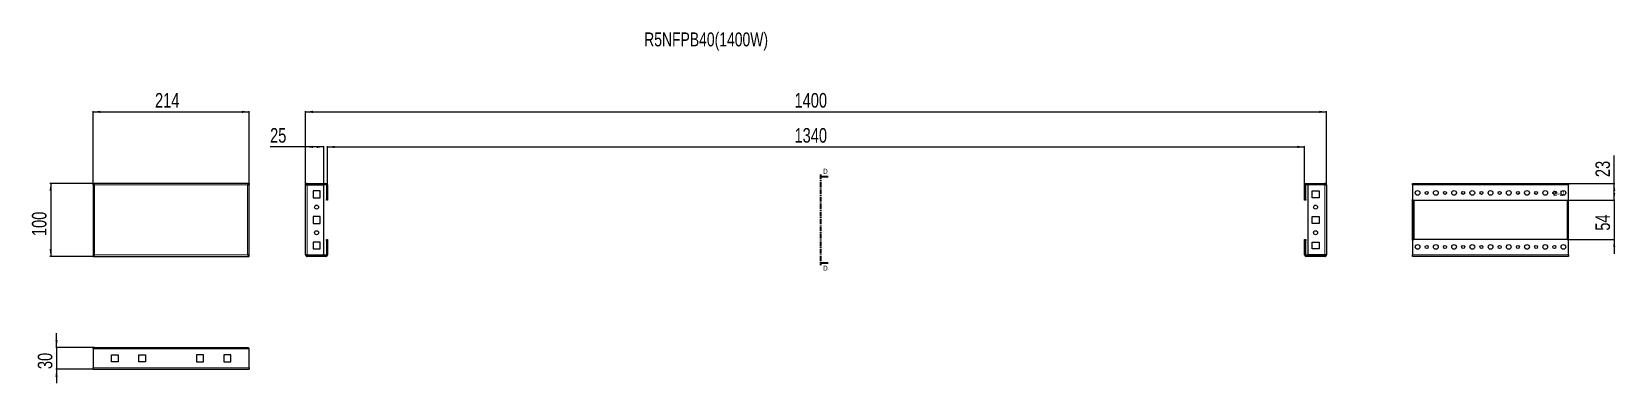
# Model space of a CAD drawing. Header units: millimetres. Extents: x -14 to 2158, y -1292 to 540.
# Drawn here: x -14 to 2158, y 59 to 540 of the extents above.
import ezdxf

# ---------------------------------------------------------------- set-up
doc = ezdxf.new("R2010")
doc.units = ezdxf.units.MM
doc.linetypes.add('CENTER', pattern=[10.16, 6.35, -1.27, 1.27, -1.27])
doc.layers.add('FORMAT', color=7, linetype='Continuous')
doc.styles.add('SLDTEXTSTYLE0', font='TXT', dxfattribs={"width": 0.75})
doc.dimstyles.new('SLDDIMSTYLE0', dxfattribs={"dimtxt": 20, "dimasz": 10, "dimexe": 0, "dimexo": 0.0625, "dimgap": 5, "dimtad": 2, "dimdec": 1, "dimrnd": 1e-09, "dimzin": 12, "dimdsep": 46, "dimtxsty": 'SLDTEXTSTYLE0', "dimsah": 1, "dimcen": 0.09, "dimadec": 0, "dimazin": 3, "dimtfac": 1, "dimtofl": 0, "dimtmove": 0, "dimatfit": 3, "dimfxl": 0, "dimfrac": 2, "dimtolj": 1, "dimtzin": 12, "dimarcsym": 0})
doc.dimstyles.new('SLDDIMSTYLE1', dxfattribs={"dimtxt": 20, "dimasz": 10, "dimexe": 0, "dimexo": 0.0625, "dimgap": 5, "dimtad": 2, "dimdec": 1, "dimrnd": 1e-09, "dimzin": 12, "dimdsep": 46, "dimtxsty": 'SLDTEXTSTYLE0', "dimsah": 1, "dimcen": 0.09, "dimadec": 0, "dimazin": 3, "dimtfac": 1, "dimtmove": 0, "dimatfit": 0, "dimfxl": 0, "dimfrac": 2, "dimtolj": 1, "dimtzin": 12, "dimarcsym": 0})

# ---------------------------------------------------------------- blocks, each defined once
blk = doc.blocks.new('_D')
at = {"layer": 'FORMAT'}
for p, q in [((70.2, 330.6), (70.2, 431.6)), ((70.2, 430.6), (284.2, 430.6)), ((284.2, 330.6), (284.2, 431.6))]:
    blk.add_line(p, q, dxfattribs=at)
for points in [[(70.2, 430.6), (80.2, 429), (80.2, 432.1)], [(284.2, 430.6), (274.2, 432.1), (274.2, 429)]]:
    blk.add_solid(points, dxfattribs=at)
at = {"layer": 'FORMAT', "insert": (155.1, 456.4), "char_height": 20, "attachment_point": 1, "style": 'SLDTEXTSTYLE0'}
blk.add_mtext('214', dxfattribs=at)
blk = doc.blocks.new('_D_1')
at = {"layer": 'FORMAT'}
for p, q in [((70.2, 332.6), (11.1, 332.6)), ((12.1, 332.6), (12.1, 232.6)), ((70.2, 232.6), (11.1, 232.6))]:
    blk.add_line(p, q, dxfattribs=at)
for points in [[(12.1, 332.6), (10.5, 322.6), (13.6, 322.6)], [(12.1, 232.6), (13.6, 242.6), (10.5, 242.6)]]:
    blk.add_solid(points, dxfattribs=at)
at = {"layer": 'FORMAT', "insert": (-13.7, 260.4), "char_height": 20, "attachment_point": 1, "rotation": 90, "style": 'SLDTEXTSTYLE0'}
blk.add_mtext('100', dxfattribs=at)
blk = doc.blocks.new('_D_2')
at = {"layer": 'FORMAT'}
for p, q in [((361.7, 330.5), (361.7, 431.6)), ((361.7, 430.6), (1761.7, 430.6)), ((1761.7, 330.5), (1761.7, 431.6))]:
    blk.add_line(p, q, dxfattribs=at)
for points in [[(361.7, 430.6), (371.7, 429), (371.7, 432.1)], [(1761.7, 430.6), (1751.7, 432.1), (1751.7, 429)]]:
    blk.add_solid(points, dxfattribs=at)
at = {"layer": 'FORMAT', "insert": (1032.1, 456.4), "char_height": 20, "attachment_point": 1, "style": 'SLDTEXTSTYLE0'}
blk.add_mtext('1400', dxfattribs=at)
blk = doc.blocks.new('_D_3')
at = {"layer": 'FORMAT'}
for p, q in [((391.7, 330.5), (391.7, 383.6)), ((391.7, 382.6), (1731.7, 382.6)), ((1731.7, 330.5), (1731.7, 383.6))]:
    blk.add_line(p, q, dxfattribs=at)
for points in [[(391.7, 382.6), (401.7, 381), (401.7, 384.1)], [(1731.7, 382.6), (1721.7, 384.1), (1721.7, 381)]]:
    blk.add_solid(points, dxfattribs=at)
at = {"layer": 'FORMAT', "insert": (1032.1, 408.4), "char_height": 20, "attachment_point": 1, "style": 'SLDTEXTSTYLE0'}
blk.add_mtext('1340', dxfattribs=at)
blk = doc.blocks.new('_D_4')
at = {"layer": 'FORMAT'}
for p, q in [((361.7, 382.6), (312.9, 382.6)), ((361.7, 330.5), (361.7, 383.6)), ((386.7, 382.6), (361.7, 382.6)), ((386.7, 330.6), (386.7, 383.6))]:
    blk.add_line(p, q, dxfattribs=at)
for points in [[(361.7, 382.6), (371.7, 381), (371.7, 384.1)], [(386.7, 382.6), (376.7, 384.1), (376.7, 381)]]:
    blk.add_solid(points, dxfattribs=at)
at = {"layer": 'FORMAT', "insert": (312.9, 408.4), "char_height": 20, "attachment_point": 1, "style": 'SLDTEXTSTYLE0'}
blk.add_mtext('25', dxfattribs=at)
blk = doc.blocks.new('_D_5')
at = {"layer": 'FORMAT'}
for p, q in [((20.1, 108), (20.1, 127.3)), ((72.3, 108), (19.1, 108)), ((20.1, 108), (20.1, 78)), ((70.2, 78), (19.1, 78)), ((20.1, 78), (20.1, 58.8))]:
    blk.add_line(p, q, dxfattribs=at)
for points in [[(20.1, 108), (21.6, 118), (18.5, 118)], [(20.1, 78), (18.5, 68), (21.6, 68)]]:
    blk.add_solid(points, dxfattribs=at)
at = {"layer": 'FORMAT', "insert": (-5.7, 78.2), "char_height": 20, "attachment_point": 1, "rotation": 90, "style": 'SLDTEXTSTYLE0'}
blk.add_mtext('30', dxfattribs=at)
blk = doc.blocks.new('_D_6')
at = {"layer": 'FORMAT'}
for p, q in [((2156.2, 309.6), (2156.2, 328.8)), ((2092.6, 309.6), (2157.2, 309.6)), ((2156.2, 309.6), (2156.2, 255.6)), ((2092.6, 255.6), (2157.2, 255.6)), ((2156.2, 255.6), (2156.2, 236.3))]:
    blk.add_line(p, q, dxfattribs=at)
for points in [[(2156.2, 309.6), (2157.7, 319.6), (2154.7, 319.6)], [(2156.2, 255.6), (2154.7, 245.6), (2157.7, 245.6)]]:
    blk.add_solid(points, dxfattribs=at)
at = {"layer": 'FORMAT', "insert": (2130.4, 267.8), "char_height": 20, "attachment_point": 1, "rotation": 90, "style": 'SLDTEXTSTYLE0'}
blk.add_mtext('54', dxfattribs=at)
blk = doc.blocks.new('_D_7')
at = {"layer": 'FORMAT'}
for p, q in [((2156.2, 332.6), (2156.2, 370.7)), ((2093.6, 332.6), (2157.2, 332.6)), ((2156.2, 309.6), (2156.2, 332.6)), ((2092.6, 309.6), (2157.2, 309.6))]:
    blk.add_line(p, q, dxfattribs=at)
for points in [[(2156.2, 332.6), (2154.7, 322.6), (2157.7, 322.6)], [(2156.2, 309.6), (2157.7, 319.6), (2154.7, 319.6)]]:
    blk.add_solid(points, dxfattribs=at)
at = {"layer": 'FORMAT', "insert": (2130.4, 341.2), "char_height": 20, "attachment_point": 1, "rotation": 90, "style": 'SLDTEXTSTYLE0'}
blk.add_mtext('23', dxfattribs=at)

msp = doc.modelspace()

# ---------------------------------------------------------------- linework, layer by layer
at = {"color": 7, "linetype": 'Continuous', "lineweight": 25}
for p, q in [((70.22, 331.07), (70.22, 332.57)), ((284.22, 332.57), (70.22, 332.57)), ((70.22, 331.07), (70.22, 330.57)), ((70.22, 330.57), (70.22, 234.57)), ((70.22, 330.57), (71.72, 330.57)), ((284.22, 330.57), (282.72, 330.57)), ((284.22, 332.57), (284.22, 331.07)), ((284.22, 330.57), (284.22, 331.07)), ((284.22, 234.57), (284.22, 330.57)), ((361.66, 234.67), (361.66, 330.47)), ((363.76, 332.57), (363.76, 331.07)), ((363.76, 332.57), (389.56, 332.57)), ((363.76, 331.07), (389.56, 331.07)), ((363.76, 330.57), (386.66, 330.57)), ((386.66, 234.57), (386.66, 330.57)), ((390.16, 330.47), (390.16, 310.57)), ((391.66, 330.47), (391.66, 310.57)), ((1731.66, 310.57), (1731.66, 330.47)), ((1733.16, 310.57), (1733.16, 330.47)), ((1733.76, 332.57), (1759.56, 332.57)), ((1733.76, 331.07), (1759.56, 331.07)), ((1736.66, 234.57), (1736.66, 330.57)), ((1759.56, 330.57), (1736.66, 330.57)), ((1759.56, 331.07), (1759.56, 332.57)), ((1761.66, 330.47), (1761.66, 234.67)), ((1879.6, 330.47), (1879.6, 332.57)), ((1879.6, 332.57), (2093.6, 332.57)), ((1879.6, 330.47), (1879.6, 310.57)), ((2093.6, 332.57), (2093.6, 330.47)), ((2093.6, 310.57), (2093.6, 330.47)), ((371.91, 322.32), (371.91, 312.82)), ((381.41, 322.32), (371.91, 322.32)), ((371.91, 312.82), (381.41, 312.82)), ((381.41, 312.82), (381.41, 322.32)), ((390.16, 310.57), (391.66, 310.57)), ((390.16, 309.57), (390.16, 310.57)), ((391.66, 309.57), (390.16, 309.57)), ((391.66, 310.57), (391.66, 309.57)), ((1731.66, 310.57), (1733.16, 310.57)), ((1731.66, 309.57), (1731.66, 310.57)), ((1733.16, 309.57), (1731.66, 309.57)), ((1733.16, 310.57), (1733.16, 309.57)), ((1741.91, 322.32), (1751.41, 322.32)), ((1741.91, 312.82), (1741.91, 322.32)), ((1751.41, 312.82), (1741.91, 312.82)), ((1751.41, 322.32), (1751.41, 312.82)), ((1879.6, 310.57), (1880.6, 309.57)), ((1879.6, 254.57), (1879.6, 310.57)), ((1880.6, 309.57), (2092.6, 309.57)), ((1881.1, 255.57), (1881.1, 309.57)), ((2092.1, 255.57), (2092.1, 309.57)), ((2092.6, 309.57), (2093.6, 310.57)), ((2093.6, 254.57), (2093.6, 310.57)), ((371.91, 287.32), (371.91, 277.82)), ((381.41, 287.32), (371.91, 287.32)), ((381.41, 277.82), (381.41, 287.32)), ((1741.91, 287.32), (1751.41, 287.32)), ((1741.91, 277.82), (1741.91, 287.32)), ((1751.41, 287.32), (1751.41, 277.82)), ((371.91, 277.82), (381.41, 277.82)), ((1751.41, 277.82), (1741.91, 277.82)), ((381.41, 252.32), (371.91, 252.32)), ((371.91, 252.32), (371.91, 242.82)), ((371.91, 242.82), (381.41, 242.82)), ((381.41, 242.82), (381.41, 252.32)), ((390.16, 255.57), (391.66, 255.57)), ((390.16, 254.57), (390.16, 255.57)), ((391.66, 254.57), (390.16, 254.57)), ((390.16, 254.57), (390.16, 234.67)), ((391.66, 255.57), (391.66, 254.57)), ((391.66, 254.57), (391.66, 234.67)), ((1731.66, 255.57), (1733.16, 255.57)), ((1731.66, 254.57), (1731.66, 255.57)), ((1733.16, 254.57), (1731.66, 254.57)), ((1731.66, 234.67), (1731.66, 254.57)), ((1733.16, 255.57), (1733.16, 254.57)), ((1733.16, 234.67), (1733.16, 254.57)), ((1741.91, 252.32), (1751.41, 252.32)), ((1741.91, 242.82), (1741.91, 252.32)), ((1751.41, 242.82), (1741.91, 242.82)), ((1751.41, 252.32), (1751.41, 242.82)), ((1880.6, 255.57), (1879.6, 254.57)), ((1879.6, 254.57), (1879.6, 234.67)), ((2092.6, 255.57), (1880.6, 255.57)), ((2093.6, 254.57), (2092.6, 255.57)), ((2093.6, 234.67), (2093.6, 254.57)), ((71.72, 234.57), (70.22, 234.57)), ((70.22, 234.57), (70.22, 234.07)), ((70.22, 234.07), (70.22, 232.57)), ((70.22, 232.57), (284.22, 232.57)), ((282.72, 234.57), (284.22, 234.57)), ((284.22, 234.07), (284.22, 234.57)), ((284.22, 232.57), (284.22, 234.07)), ((363.76, 234.57), (386.66, 234.57)), ((363.76, 232.57), (363.76, 234.07)), ((389.56, 234.07), (363.76, 234.07)), ((389.56, 232.57), (363.76, 232.57)), ((1759.56, 234.07), (1733.76, 234.07)), ((1759.56, 232.57), (1733.76, 232.57)), ((1759.56, 234.57), (1736.66, 234.57)), ((1759.56, 234.07), (1759.56, 232.57)), ((1879.6, 232.57), (1879.6, 234.67)), ((2093.6, 232.57), (1879.6, 232.57)), ((2093.6, 234.67), (2093.6, 232.57)), ((70.22, 105.92), (70.22, 80.12)), ((72.32, 108.02), (282.12, 108.02)), ((95.22, 97.77), (104.72, 97.77)), ((95.22, 88.27), (95.22, 97.77)), ((104.72, 88.27), (95.22, 88.27)), ((104.72, 97.77), (104.72, 88.27)), ((132.72, 97.77), (142.22, 97.77)), ((132.72, 88.27), (132.72, 97.77)), ((142.22, 88.27), (132.72, 88.27)), ((142.22, 97.77), (142.22, 88.27)), ((221.72, 97.77), (212.22, 97.77)), ((212.22, 97.77), (212.22, 88.27)), ((212.22, 88.27), (221.72, 88.27)), ((221.72, 88.27), (221.72, 97.77)), ((249.72, 97.77), (249.72, 88.27)), ((259.22, 97.77), (249.72, 97.77)), ((249.72, 88.27), (259.22, 88.27)), ((259.22, 88.27), (259.22, 97.77)), ((284.22, 80.12), (284.22, 105.92)), ((70.22, 78.02), (70.22, 80.12)), ((70.22, 78.02), (284.22, 78.02)), ((284.22, 80.12), (284.22, 78.02))]:
    msp.add_line(p, q, dxfattribs=at)
at = {"color": 8, "linetype": 'Continuous', "lineweight": 18}
for p, q in [((72.32, 330.47), (72.32, 234.67)), ((282.12, 330.47), (72.32, 330.47)), ((282.12, 234.67), (282.12, 330.47)), ((363.76, 234.57), (363.76, 330.57)), ((389.56, 331.07), (389.56, 332.57)), ((390.16, 330.47), (391.66, 330.47)), ((1733.16, 330.47), (1731.66, 330.47)), ((1733.76, 331.07), (1733.76, 332.57)), ((1759.56, 330.57), (1759.56, 234.57)), ((1879.6, 330.47), (2093.6, 330.47)), ((1881.7, 255.57), (1881.7, 309.57)), ((2091.5, 309.57), (2091.5, 255.57)), ((72.32, 234.67), (282.12, 234.67)), ((389.56, 234.07), (389.56, 232.57)), ((390.16, 234.67), (391.66, 234.67)), ((1733.16, 234.67), (1731.66, 234.67)), ((1733.76, 234.07), (1733.76, 232.57)), ((2093.6, 234.67), (1879.6, 234.67)), ((70.22, 105.92), (284.22, 105.92)), ((70.22, 80.12), (284.22, 80.12))]:
    msp.add_line(p, q, dxfattribs=at)
at = {"color": 7, "linetype": 'CENTER', "lineweight": 35}
msp.add_line((1067.59, 344.57), (1067.59, 220.56), dxfattribs=at)
at = {"color": 7, "linetype": 'Continuous', "lineweight": 35}
for p, q in [((1078.23, 341.57), (1067.59, 341.57)), ((1078.23, 223.56), (1067.59, 223.56))]:
    msp.add_line(p, q, dxfattribs=at)
at = {"color": 7, "linetype": 'Continuous', "lineweight": 25}
for centre, radius in [((1886.6, 319.57), 3.25), ((1899.1, 319.57), 2.1), ((1911.6, 319.57), 3.25), ((1924.1, 319.57), 2.1), ((1936.6, 319.57), 3.25), ((1949.1, 319.57), 2.1), ((1961.6, 319.57), 3.25), ((1974.1, 319.57), 2.1), ((1986.6, 319.57), 3.25), ((1999.1, 319.57), 2.1), ((2011.6, 319.57), 3.25), ((2024.1, 319.57), 2.1), ((2036.6, 319.57), 3.25), ((2049.1, 319.57), 2.1), ((2061.6, 319.57), 3.25), ((2074.1, 319.57), 2.1), ((2086.6, 319.57), 3.25), ((376.66, 300.07), 2.75), ((1746.66, 300.07), 2.75), ((376.66, 265.07), 2.75), ((1746.66, 265.07), 2.75), ((1886.6, 245.57), 3.25), ((1899.1, 245.57), 2.1), ((1911.6, 245.57), 3.25), ((1924.1, 245.57), 2.1), ((1936.6, 245.57), 3.25), ((1949.1, 245.57), 2.1), ((1961.6, 245.57), 3.25), ((1974.1, 245.57), 2.1), ((1986.6, 245.57), 3.25), ((1999.1, 245.57), 2.1), ((2011.6, 245.57), 3.25), ((2024.1, 245.57), 2.1), ((2036.6, 245.57), 3.25), ((2049.1, 245.57), 2.1), ((2061.6, 245.57), 3.25), ((2074.1, 245.57), 2.1), ((2086.6, 245.57), 3.25)]:
    msp.add_circle(centre, radius, dxfattribs=at)
for centre, radius, start, end in [((389.56, 330.47), 2.1, 0, 90), ((389.56, 330.47), 0.6, 0, 90), ((1733.76, 330.47), 2.1, 90, 180), ((1733.76, 330.47), 0.6, 90, 180), ((389.56, 234.67), 2.1, 270, 0), ((389.56, 234.67), 0.6, 270, 360), ((1733.76, 234.67), 2.1, 180, 270), ((1733.76, 234.67), 0.6, 180, 270)]:
    msp.add_arc(centre, radius, start, end, dxfattribs=at)
for points, knots in [([(72.32, 330.47), (72.14, 330.75), (71.78, 331.31), (71.25, 332.01), (70.73, 332.48), (70.38, 332.54), (70.22, 332.57)], [0, 0, 0, 0, 0.2547527, 0.5096447, 0.7645377, 1, 1, 1, 1]), ([(72.32, 330.47), (72.14, 330.55), (71.77, 330.71), (71.08, 330.98), (70.56, 331.03), (70.22, 331.07)], [0, 0, 0, 0, 0.2598775, 0.5197391, 1, 1, 1, 1]), ([(1761.66, 330.47), (1761.63, 330.75), (1761.56, 331.31), (1761.06, 332.01), (1760.36, 332.48), (1759.82, 332.54), (1759.56, 332.57)], [0, 0, 0, 0, 0.2547527, 0.5096447, 0.7645377, 1, 1, 1, 1]), ([(1760.16, 330.47), (1760.15, 330.55), (1760.13, 330.71), (1759.94, 330.98), (1759.71, 331.03), (1759.56, 331.07)], [0, 0, 0, 0, 0.2598775, 0.5197391, 1, 1, 1, 1]), ([(282.12, 108.02), (282.3, 107.99), (282.65, 107.92), (283.19, 107.42), (283.71, 106.72), (284.06, 106.18), (284.22, 105.92)], [0, 0, 0, 0, 0.2547527, 0.5096447, 0.7645377, 1, 1, 1, 1])]:
    msp.add_open_spline(points, degree=3, knots=knots, dxfattribs=at)
for points in [[(70.22, 330.57), (70.25, 330.56), (70.31, 330.54), (70.8, 330.52), (71.49, 330.49), (72.04, 330.47), (72.32, 330.47)], [(284.22, 332.57), (284.04, 332.53), (283.69, 332.47), (283.17, 331.99), (282.64, 331.29), (282.29, 330.74), (282.12, 330.47)], [(284.22, 331.07), (283.87, 331.03), (283.17, 330.95), (282.47, 330.63), (282.12, 330.47)], [(282.12, 330.47), (282.39, 330.47), (282.95, 330.49), (283.64, 330.52), (284.13, 330.54), (284.19, 330.56), (284.22, 330.57)], [(363.76, 332.57), (363.49, 332.53), (362.94, 332.47), (362.24, 331.99), (361.76, 331.29), (361.69, 330.74), (361.66, 330.47)], [(361.66, 330.47), (361.69, 330.47), (361.76, 330.49), (362.24, 330.52), (362.94, 330.54), (363.49, 330.56), (363.76, 330.57)], [(363.76, 331.07), (363.6, 331.03), (363.27, 330.95), (363.2, 330.63), (363.16, 330.47)], [(1759.56, 330.57), (1759.84, 330.56), (1760.39, 330.54), (1761.08, 330.52), (1761.57, 330.49), (1761.63, 330.47), (1761.66, 330.47)], [(72.32, 234.67), (72.04, 234.66), (71.49, 234.64), (70.8, 234.62), (70.31, 234.59), (70.25, 234.57), (70.22, 234.57)], [(70.22, 232.57), (70.39, 232.6), (70.74, 232.66), (71.27, 233.15), (71.79, 233.84), (72.14, 234.39), (72.32, 234.67)], [(70.22, 234.07), (70.57, 234.1), (71.27, 234.18), (71.97, 234.5), (72.32, 234.67)], [(282.12, 234.67), (282.29, 234.39), (282.64, 233.84), (283.17, 233.15), (283.69, 232.66), (284.04, 232.6), (284.22, 232.57)], [(284.22, 234.57), (284.19, 234.57), (284.13, 234.59), (283.64, 234.62), (282.95, 234.64), (282.39, 234.66), (282.12, 234.67)], [(282.12, 234.67), (282.47, 234.5), (283.17, 234.18), (283.87, 234.1), (284.22, 234.07)], [(363.76, 234.57), (363.49, 234.57), (362.94, 234.59), (362.24, 234.62), (361.76, 234.64), (361.69, 234.66), (361.66, 234.67)], [(361.66, 234.67), (361.69, 234.39), (361.76, 233.84), (362.24, 233.15), (362.94, 232.66), (363.49, 232.6), (363.76, 232.57)], [(363.16, 234.67), (363.2, 234.5), (363.27, 234.18), (363.6, 234.1), (363.76, 234.07)], [(1761.66, 234.67), (1761.63, 234.66), (1761.57, 234.64), (1761.08, 234.62), (1760.39, 234.59), (1759.84, 234.57), (1759.56, 234.57)], [(1759.56, 232.57), (1759.84, 232.6), (1760.39, 232.66), (1761.08, 233.15), (1761.57, 233.84), (1761.63, 234.39), (1761.66, 234.67)], [(1759.56, 234.07), (1759.72, 234.1), (1760.05, 234.18), (1760.12, 234.5), (1760.16, 234.67)], [(70.22, 105.92), (70.39, 106.19), (70.74, 106.75), (71.27, 107.44), (71.79, 107.92), (72.14, 107.99), (72.32, 108.02)]]:
    msp.add_open_spline(points, degree=3, dxfattribs=at)
at = {"color": 7, "linetype": 'Continuous', "lineweight": 35}
for points in [[(1067.59, 341.57), (1074.59, 340.45), (1074.59, 342.69)], [(1067.59, 223.56), (1074.59, 222.44), (1074.59, 224.68)]]:
    msp.add_solid(points, dxfattribs=at)

# ---------------------------------------------------------------- texts
at = {"color": 7, "linetype": 'Continuous', "char_height": 7, "attachment_point": 1, "style": 'SLDTEXTSTYLE0'}
for insert in [(1071.31, 352.67), (1071.31, 219.87)]:
    msp.add_mtext('D', dxfattribs=dict(at, insert=insert))
at = {"layer": 'FORMAT', "style": 'SLDTEXTSTYLE0'}
for s, insert, char_height, attachment_point in [('R5NFPB40(1400W)', (825.93, 539.37), 19.05, 1), ('D-D', (2080.23, 322.42), 7, 2)]:
    msp.add_mtext(s, dxfattribs=dict(at, insert=insert, char_height=char_height, attachment_point=attachment_point))

# ---------------------------------------------------------------- dimensions: what is measured, and where the dimension line sits
at = {"layer": 'FORMAT'}
for base, p1, p2, picture, middle in [((284.22, 430.57), (70.22, 330.57), (284.22, 330.57), '_D', (177.22, 430.57)), ((1761.66, 430.57), (361.66, 330.47), (1761.66, 330.47), '_D_2', (1061.66, 430.57)), ((361.66, 382.57), (386.66, 330.57), (361.66, 330.47), '_D_4', (327.66, 382.57)), ((1731.66, 382.57), (391.66, 330.47), (1731.66, 330.47), '_D_3', (1061.66, 382.57))]:
    dim = msp.add_linear_dim(base=base, p1=p1, p2=p2, dimstyle='SLDDIMSTYLE0', dxfattribs=at)
    dim.commit()
    dim.dimension.update_dxf_attribs({"geometry": picture, "text_midpoint": middle, "dimtype": 160})
for base, p1, p2, dimstyle, picture, middle in [((2156.2, 332.57), (2092.6, 309.57), (2093.6, 332.57), 'SLDDIMSTYLE0', '_D_7', (2156.2, 355.95)), ((12.05, 232.57), (70.22, 332.57), (70.22, 232.57), 'SLDDIMSTYLE0', '_D_1', (12.05, 282.57)), ((2156.2, 255.57), (2092.6, 309.57), (2092.6, 255.57), 'SLDDIMSTYLE1', '_D_6', (2156.2, 282.57)), ((20.05, 78.02), (72.32, 108.02), (70.22, 78.02), 'SLDDIMSTYLE1', '_D_5', (20.05, 93.02))]:
    dim = msp.add_linear_dim(base=base, p1=p1, p2=p2, angle=90, dimstyle=dimstyle, dxfattribs=at)
    dim.commit()
    dim.dimension.update_dxf_attribs({"geometry": picture, "text_midpoint": middle, "dimtype": 160})

doc.saveas('drawing.dxf')
